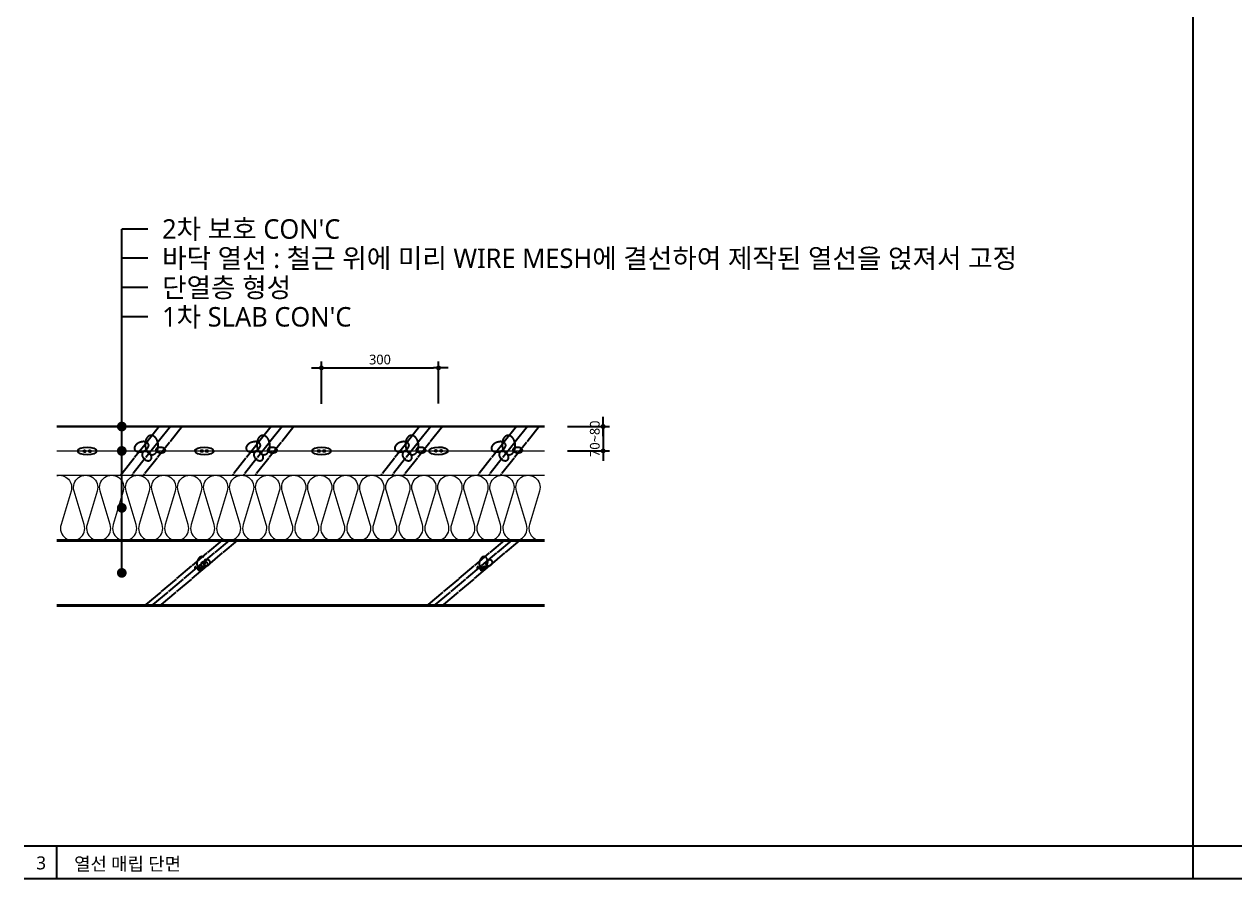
# Model space of a CAD drawing. Header units: millimetres. Extents: x 232323 to 272954, y -5343 to 8721.
# Drawn here: x 253179 to 256901, y 607 to 3234 of the extents above; entities that cross this region are included whole.
import ezdxf
from ezdxf.enums import TextEntityAlignment as Align

# ---------------------------------------------------------------- set-up
doc = ezdxf.new("R2010")
doc.units = ezdxf.units.MM
doc.header["$MEASUREMENT"] = 0
doc.linetypes.add('CEN', pattern=[62, 60, -1, 0, -1])
doc.layers.get('0').update_dxf_attribs({"linetype": 'CONTINUOUS'})
for name, color, linetype, lineweight in [('A-CNTL', 1, 'CEN', 15), ('A-CONC-LIN1', 2, 'CONTINUOUS', 40), ('A-CONC-LIN2', 7, 'CONTINUOUS', 25), ('A-DIMS', 7, 'CONTINUOUS', 25), ('A-MKXS-LEAD', 7, 'CONTINUOUS', 25), ('A-MKXS-TEXT1', 3, 'CONTINUOUS', 25), ('A-XXXX-INSL2', 8, 'CONTINUOUS', 18), ('A-XXXX-TABL', 7, 'CONTINUOUS', 25), ('A-XXXX-TXT2', 3, 'CONTINUOUS', 25)]:
    doc.layers.add(name, color=color, linetype=linetype, lineweight=lineweight)
doc.layers.add('A-CONC-SOLD', color=253, linetype='CEN')
doc.layers.add('방열도어', color=8, linetype='CONTINUOUS')
doc.styles.add('HY울릉도L', font='')
doc.styles.add('맑은고딕', font='malgun.ttf')
doc.styles.get('HY울릉도L').set_extended_font_data('HYwulM')
doc.dimstyles.new('CDIM', dxfattribs={"dimtxt": 3, "dimasz": 1.5, "dimexe": 2, "dimexo": 1, "dimgap": 1, "dimtad": 1, "dimdec": 0, "dimrnd": 0.5, "dimzin": 0, "dimdsep": 32, "dimlunit": 6, "dimtxsty": 'HY울릉도L', "dimblk1": '_CIDOT', "dimblk2": '_CIDOT', "dimsah": 1, "dimcen": 5.5, "dimclrd": 2, "dimclre": 2, "dimclrt": 7, "dimadec": 0, "dimazin": 0, "dimtfac": 1, "dimtdec": 0, "dimtix": 1, "dimtmove": 2, "dimatfit": 1, "dimldrblk": '_CIDOT', "dimfxl": 1, "dimtolj": 1, "dimtzin": 0, "dimlwd": -1, "dimarcsym": 0})

# ---------------------------------------------------------------- blocks, each defined once
blk = doc.blocks.new('_CIDOT')
at = {"color": 0, "linetype": 'ByBlock'}
blk.add_line((2, 0), (-1, 0), dxfattribs=at)
at = {"color": 0, "linetype": 'ByBlock', "const_width": 0.5}
blk.add_lwpolyline([(-0.25, 0, 1), (0.25, 0, 1)], format="xyb", close=True, dxfattribs=at)
blk = doc.blocks.new('*D89')
at = {"layer": 'A-DIMS', "transparency": 16777216}
for p, q in [((254958.8, 2012.5), (254958.8, 2027.5)), ((254958.8, 1997.5), (254958.8, 1922.5)), ((254958.8, 1907.5), (254958.8, 1892.5))]:
    blk.add_line(p, q, dxfattribs=at)
at = {"layer": 'A-DIMS', "lineweight": -2, "transparency": 16777216}
for p, q in [((254848.8, 1997.5), (254978.8, 1997.5)), ((254848.8, 1922.5), (254978.8, 1922.5))]:
    blk.add_line(p, q, dxfattribs=at)
at = {"layer": 'A-DIMS', "transparency": 16777216, "xscale": 15, "yscale": 15, "zscale": 15}
for p, rotation in [((254958.8, 1997.5), 270), ((254958.8, 1922.5), 90)]:
    blk.add_blockref('_CIDOT', p, dxfattribs=dict(at, rotation=rotation))
at = {"layer": 'A-DIMS', "color": 3, "transparency": 16777216, "insert": (254933.3, 1960), "char_height": 30, "attachment_point": 5, "rotation": 90, "style": '맑은고딕'}
blk.add_mtext('\\A1;70~80', dxfattribs=at)
blk = doc.blocks.new('*D90')
at = {"layer": 'A-DIMS', "lineweight": -2, "transparency": 16777216}
for p, q in [((254092.6, 2067.5), (254092.6, 2197.8)), ((254452.6, 2067.8), (254452.6, 2197.8))]:
    blk.add_line(p, q, dxfattribs=at)
at = {"layer": 'A-DIMS', "transparency": 16777216}
blk.add_line((254107.6, 2177.8), (254437.6, 2177.8), dxfattribs=at)
at = {"layer": 'A-DIMS', "transparency": 16777216, "xscale": 15, "yscale": 15, "zscale": 15, "rotation": 180}
blk.add_blockref('_CIDOT', (254092.6, 2177.8), dxfattribs=at)
at = {"layer": 'A-DIMS', "transparency": 16777216, "xscale": 15, "yscale": 15, "zscale": 15}
blk.add_blockref('_CIDOT', (254452.6, 2177.8), dxfattribs=at)
at = {"layer": 'A-DIMS', "color": 3, "transparency": 16777216, "insert": (254272.6, 2203.3), "char_height": 30, "attachment_point": 5, "style": '맑은고딕'}
blk.add_mtext('\\A1;300', dxfattribs=at)

msp = doc.modelspace()

# ---------------------------------------------------------------- hatches: boundary and pattern name
at = {"layer": '방열도어', "ltscale": 0.5}
h = msp.add_hatch(dxfattribs=at)
h.set_pattern_fill('ANSI32', color=1)
h.set_pattern_definition([(45, (-1788598.09616, -160105.3903), (-0.265165042945, 0.265165042945), []), (45, (-1788597.9194, -160105.3903), (-0.265165042945, 0.265165042945), [])])
edge = h.paths.add_edge_path()
edge.add_arc((253364.6, 1922.1), 3, 0, 360)
h = msp.add_hatch(dxfattribs=at)
h.set_pattern_fill('ANSI32', color=1)
h.set_pattern_definition([(45, (-1788582.09616, -160105.3903), (-0.265165042945, 0.265165042945), []), (45, (-1788581.9194, -160105.3903), (-0.265165042945, 0.265165042945), [])])
edge = h.paths.add_edge_path()
edge.add_arc((253380.6, 1922.1), 3, 0, 360)
h = msp.add_hatch(dxfattribs=at)
h.set_pattern_fill('ANSI32', color=1)
h.set_pattern_definition([(45, (-1788238.09616, -160105.25308), (-0.265165042945, 0.265165042945), []), (45, (-1788237.9194, -160105.25308), (-0.265165042945, 0.265165042945), [])])
edge = h.paths.add_edge_path()
edge.add_arc((253724.6, 1922.3), 3, 0, 360)
h = msp.add_hatch(dxfattribs=at)
h.set_pattern_fill('ANSI32', color=1)
h.set_pattern_definition([(45, (-1788222.09616, -160105.25308), (-0.265165042945, 0.265165042945), []), (45, (-1788221.9194, -160105.25308), (-0.265165042945, 0.265165042945), [])])
edge = h.paths.add_edge_path()
edge.add_arc((253740.6, 1922.3), 3, 0, 360)
h = msp.add_hatch(dxfattribs=at)
h.set_pattern_fill('ANSI32', color=1)
h.set_pattern_definition([(45, (-1787878.09616, -160105.25308), (-0.265165042945, 0.265165042945), []), (45, (-1787877.9194, -160105.25308), (-0.265165042945, 0.265165042945), [])])
edge = h.paths.add_edge_path()
edge.add_arc((254084.6, 1922.3), 3, 0, 360)
h = msp.add_hatch(dxfattribs=at)
h.set_pattern_fill('ANSI32', color=1)
h.set_pattern_definition([(45, (-1787862.09616, -160105.25308), (-0.265165042945, 0.265165042945), []), (45, (-1787861.9194, -160105.25308), (-0.265165042945, 0.265165042945), [])])
edge = h.paths.add_edge_path()
edge.add_arc((254100.6, 1922.3), 3, 0, 360)
h = msp.add_hatch(dxfattribs=at)
h.set_pattern_fill('ANSI32', color=1)
h.set_pattern_definition([(45, (-1787518.09616, -160104.97866), (-0.265165042945, 0.265165042945), []), (45, (-1787517.9194, -160104.97866), (-0.265165042945, 0.265165042945), [])])
edge = h.paths.add_edge_path()
edge.add_arc((254444.6, 1922.5), 3, 0, 360)
h = msp.add_hatch(dxfattribs=at)
h.set_pattern_fill('ANSI32', color=1)
h.set_pattern_definition([(45, (-1787502.09616, -160104.97866), (-0.265165042945, 0.265165042945), []), (45, (-1787501.9194, -160104.97866), (-0.265165042945, 0.265165042945), [])])
edge = h.paths.add_edge_path()
edge.add_arc((254460.6, 1922.5), 3, 0, 360)

# ---------------------------------------------------------------- linework, layer by layer
for p, q in [((256772.6, 607), (256772.6, 5969)), ((254778.8, 1997.5), (253278.8, 1997.5))]:
    msp.add_line(p, q)
at = {"layer": 'A-CNTL', "linetype": 'Continuous'}
msp.add_line((253278.8, 1922.5), (254778.8, 1922.5), dxfattribs=at)
at = {"layer": 'A-CONC-LIN1'}
for p, q in [((253278.8, 1647.5), (254778.8, 1647.5)), ((253278.8, 1447.5), (254778.8, 1447.5))]:
    msp.add_line(p, q, dxfattribs=at)
at = {"layer": 'A-CONC-LIN2'}
msp.add_line((253278.8, 1997.5), (254778.8, 1997.5), dxfattribs=at)
at = {"layer": 'A-CONC-SOLD'}
for p, q in [((253594.1, 1997.5), (253475, 1847.2)), ((253628.1, 1997.5), (253509, 1847.2)), ((253664.4, 1997.5), (253545.2, 1847.2)), ((253937.6, 1997.5), (253818.5, 1847.2)), ((253971.6, 1997.5), (253852.5, 1847.2)), ((254007.8, 1997.5), (253888.7, 1847.2)), ((254394.5, 1997.5), (254275.4, 1847.2)), ((254428.5, 1997.5), (254309.4, 1847.2)), ((254464.7, 1997.5), (254345.6, 1847.2)), ((254691.9, 1997.5), (254572.7, 1847.2)), ((254725.8, 1997.5), (254606.7, 1847.2)), ((254762.1, 1997.5), (254642.9, 1847.2)), ((253553.5, 1450), (253787.8, 1647.5)), ((253575.6, 1450), (253809.9, 1647.5)), ((253600.6, 1450), (253834.9, 1647.5)), ((254421.4, 1450), (254655.7, 1647.5)), ((254443.6, 1450), (254677.9, 1647.5)), ((254468.6, 1450), (254702.9, 1647.5))]:
    msp.add_line(p, q, dxfattribs=at)
msp.add_circle((253732.6, 1574.1), 9.36, dxfattribs=at)
for centre, radius, start, end in [((253534.4, 1929), 17.1, 142.3655, 166.8346), ((253540.5, 1924.3), 24.9, 124.6227, 142.3655), ((253546.6, 1915.4), 35.6, 94.9975, 124.6227), ((253545.7, 1926.1), 24.9, 77.2547, 94.9975), ((253594.4, 1942.8), 44, 169.8115, 201.0509), ((253582.4, 1945), 31.8, 151.4136, 169.8115), ((253547.4, 1933.7), 17.1, 52.7856, 77.2547), ((253574.5, 1949.3), 22.8, 126.9682, 151.4136), ((253552, 1939.8), 9.54, 346.8346, 52.7856), ((253544.6, 1941.5), 17.1, 322.3655, 346.8346), ((253569.1, 1956.4), 13.8, 63.8942, 126.9682), ((253565.2, 1948.4), 22.8, 39.4489, 63.8942), ((253558.3, 1942.7), 31.8, 21.051, 39.4489), ((253546.9, 1938.3), 44, 349.8115, 21.051), ((253877.8, 1929), 17.1, 142.3655, 166.8346), ((253884, 1924.3), 24.9, 124.6227, 142.3655), ((253890.1, 1915.4), 35.6, 94.9975, 124.6227), ((253889.2, 1926.1), 24.9, 77.2547, 94.9975), ((253937.9, 1942.8), 44, 169.8115, 201.0509), ((253925.9, 1945), 31.8, 151.4136, 169.8115), ((253890.9, 1933.7), 17.1, 52.7856, 77.2547), ((253918, 1949.3), 22.8, 126.9682, 151.4136), ((253895.5, 1939.8), 9.54, 346.8346, 52.7856), ((253888.1, 1941.5), 17.1, 322.3655, 346.8346), ((253912.6, 1956.4), 13.8, 63.8942, 126.9682), ((253908.7, 1948.4), 22.8, 39.4489, 63.8942), ((253901.7, 1942.7), 31.8, 21.051, 39.4489), ((253890.3, 1938.3), 44, 349.8115, 21.051), ((254334.7, 1929), 17.1, 142.3655, 166.8346), ((254340.9, 1924.3), 24.9, 124.6227, 142.3655), ((254347, 1915.4), 35.6, 94.9975, 124.6227), ((254346.1, 1926.1), 24.9, 77.2547, 94.9975), ((254394.8, 1942.8), 44, 169.8115, 201.0509), ((254382.8, 1945), 31.8, 151.4136, 169.8115), ((254347.8, 1933.7), 17.1, 52.7856, 77.2547), ((254374.9, 1949.3), 22.8, 126.9682, 151.4136), ((254352.4, 1939.8), 9.54, 346.8346, 52.7856), ((254345, 1941.5), 17.1, 322.3655, 346.8346), ((254369.5, 1956.4), 13.8, 63.8942, 126.9682), ((254365.6, 1948.4), 22.8, 39.4489, 63.8942), ((254358.6, 1942.7), 31.8, 21.051, 39.4489), ((254347.3, 1938.3), 44, 349.8115, 21.051), ((254632.1, 1929), 17.1, 142.3655, 166.8346), ((254638.2, 1924.3), 24.9, 124.6227, 142.3655), ((254644.3, 1915.4), 35.6, 94.9975, 124.6227), ((254643.4, 1926.1), 24.9, 77.2547, 94.9975), ((254692.1, 1942.8), 44, 169.8115, 201.0509), ((254680.1, 1945), 31.8, 151.4136, 169.8115), ((254645.1, 1933.7), 17.1, 52.7856, 77.2547), ((254672.2, 1949.3), 22.8, 126.9682, 151.4136), ((254649.7, 1939.8), 9.54, 346.8346, 52.7856), ((254642.3, 1941.5), 17.1, 322.3655, 346.8346), ((254666.8, 1956.4), 13.8, 63.8942, 126.9682), ((254662.9, 1948.4), 22.8, 39.4489, 63.8942), ((254656, 1942.7), 31.8, 21.051, 39.4489), ((254644.6, 1938.3), 44, 349.8115, 21.051), ((253527, 1930.8), 9.54, 166.8346, 232.7855), ((253531.6, 1936.8), 17.1, 232.7856, 257.2547), ((253533.3, 1944.4), 24.9, 257.2547, 274.9975), ((253532.3, 1955.1), 35.6, 274.9975, 304.6227), ((253554.5, 1910.8), 13.2, 165.5145, 189.7605), ((253558.2, 1911.5), 17, 189.7605, 209.2757), ((253550.6, 1911.8), 9.23, 107.2758, 165.5144), ((253562.6, 1913.9), 22.1, 209.2757, 243.5146), ((253551.8, 1908), 13.2, 83.0298, 107.2758), ((253538.4, 1946.2), 24.9, 304.6227, 322.3655), ((253583, 1938.4), 31.8, 201.051, 219.4489), ((253551.3, 1904.2), 17, 63.5145, 83.0298), ((253576.1, 1932.7), 22.8, 219.4489, 243.8942), ((253549.1, 1899.7), 22.1, 29.2757, 63.5145), ((253561.1, 1901.8), 9.23, 287.2758, 345.5145), ((253572.1, 1924.7), 13.8, 243.8942, 306.9683), ((253553.5, 1902.1), 17, 9.7605, 29.2757), ((253557.2, 1902.8), 13.2, 345.5145, 9.7605), ((253566.7, 1931.8), 22.8, 306.9682, 331.4136), ((253588.4, 1926), 4.75, 138.6478, 212.0622), ((253593.4, 1929.1), 10.7, 212.0622, 236.3), ((253592.8, 1922.1), 10.7, 114.41, 138.6478), ((253558.9, 1936.1), 31.8, 331.4136, 349.8115), ((253597, 1934.6), 17.2, 236.3, 252.3956), ((253595.5, 1916.1), 17.2, 98.3144, 114.41), ((253599.8, 1943.4), 26.5, 252.3956, 278.3144), ((253596.9, 1907), 26.5, 72.3956, 98.3144), ((253601.2, 1934.2), 17.2, 278.3144, 294.41), ((253599.7, 1915.8), 17.2, 56.3, 72.3956), ((253603.9, 1928.3), 10.7, 294.41, 318.6478), ((253603.3, 1921.2), 10.7, 32.0622, 56.3), ((253608.3, 1924.4), 4.75, 318.6478, 32.0622), ((253870.5, 1930.8), 9.54, 166.8346, 232.7855), ((253875, 1936.8), 17.1, 232.7856, 257.2547), ((253876.8, 1944.4), 24.9, 257.2547, 274.9975), ((253875.8, 1955.1), 35.6, 274.9975, 304.6227), ((253898, 1910.8), 13.2, 165.5145, 189.7605), ((253901.7, 1911.5), 17, 189.7605, 209.2757), ((253894.1, 1911.8), 9.23, 107.2758, 165.5144), ((253906.1, 1913.9), 22.1, 209.2757, 243.5146), ((253895.3, 1908), 13.2, 83.0298, 107.2758), ((253881.9, 1946.2), 24.9, 304.6227, 322.3655), ((253926.5, 1938.4), 31.8, 201.051, 219.4489), ((253894.8, 1904.2), 17, 63.5145, 83.0298), ((253919.6, 1932.7), 22.8, 219.4489, 243.8942), ((253892.6, 1899.7), 22.1, 29.2757, 63.5145), ((253904.6, 1901.8), 9.23, 287.2758, 345.5145), ((253915.6, 1924.7), 13.8, 243.8942, 306.9683), ((253897, 1902.1), 17, 9.7605, 29.2757), ((253900.7, 1902.8), 13.2, 345.5145, 9.7605), ((253910.2, 1931.8), 22.8, 306.9682, 331.4136), ((253931.9, 1926), 4.75, 138.6478, 212.0622), ((253936.9, 1929.1), 10.7, 212.0622, 236.3), ((253936.3, 1922.1), 10.7, 114.41, 138.6478), ((253902.4, 1936.1), 31.8, 331.4136, 349.8115), ((253940.5, 1934.6), 17.2, 236.3, 252.3956), ((253939, 1916.1), 17.2, 98.3144, 114.41), ((253943.3, 1943.4), 26.5, 252.3956, 278.3144), ((253940.4, 1907), 26.5, 72.3956, 98.3144), ((253944.7, 1934.2), 17.2, 278.3144, 294.41), ((253943.2, 1915.8), 17.2, 56.3, 72.3956), ((253947.3, 1928.3), 10.7, 294.41, 318.6478), ((253946.8, 1921.2), 10.7, 32.0622, 56.3), ((253951.8, 1924.4), 4.75, 318.6478, 32.0622), ((254327.4, 1930.8), 9.54, 166.8346, 232.7855), ((254332, 1936.8), 17.1, 232.7856, 257.2547), ((254333.7, 1944.4), 24.9, 257.2547, 274.9975), ((254332.7, 1955.1), 35.6, 274.9975, 304.6227), ((254354.9, 1910.8), 13.2, 165.5145, 189.7605), ((254358.6, 1911.5), 17, 189.7605, 209.2757), ((254351, 1911.8), 9.23, 107.2758, 165.5144), ((254363, 1913.9), 22.1, 209.2757, 243.5146), ((254352.2, 1908), 13.2, 83.0298, 107.2758), ((254338.8, 1946.2), 24.9, 304.6227, 322.3655), ((254383.4, 1938.4), 31.8, 201.051, 219.4489), ((254351.7, 1904.2), 17, 63.5145, 83.0298), ((254376.5, 1932.7), 22.8, 219.4489, 243.8942), ((254349.5, 1899.7), 22.1, 29.2757, 63.5145), ((254361.5, 1901.8), 9.23, 287.2758, 345.5145), ((254372.5, 1924.7), 13.8, 243.8942, 306.9683), ((254353.9, 1902.1), 17, 9.7605, 29.2757), ((254357.6, 1902.8), 13.2, 345.5145, 9.7605), ((254367.1, 1931.8), 22.8, 306.9682, 331.4136), ((254388.8, 1926), 4.75, 138.6478, 212.0622), ((254393.8, 1929.1), 10.7, 212.0622, 236.3), ((254393.2, 1922.1), 10.7, 114.41, 138.6478), ((254359.3, 1936.1), 31.8, 331.4136, 349.8115), ((254397.4, 1934.6), 17.2, 236.3, 252.3956), ((254395.9, 1916.1), 17.2, 98.3144, 114.41), ((254400.2, 1943.4), 26.5, 252.3956, 278.3144), ((254397.3, 1907), 26.5, 72.3956, 98.3144), ((254401.6, 1934.2), 17.2, 278.3144, 294.41), ((254400.1, 1915.8), 17.2, 56.3, 72.3956), ((254404.2, 1928.3), 10.7, 294.41, 318.6478), ((254403.7, 1921.2), 10.7, 32.0622, 56.3), ((254408.7, 1924.4), 4.75, 318.6478, 32.0622), ((254624.7, 1930.8), 9.54, 166.8346, 232.7855), ((254629.3, 1936.8), 17.1, 232.7856, 257.2547), ((254631, 1944.4), 24.9, 257.2547, 274.9975), ((254630.1, 1955.1), 35.6, 274.9975, 304.6227), ((254652.2, 1910.8), 13.2, 165.5145, 189.7605), ((254656, 1911.5), 17, 189.7605, 209.2757), ((254648.3, 1911.8), 9.23, 107.2758, 165.5144), ((254660.4, 1913.9), 22.1, 209.2757, 243.5146), ((254649.5, 1908), 13.2, 83.0298, 107.2758), ((254636.2, 1946.2), 24.9, 304.6227, 322.3655), ((254680.7, 1938.4), 31.8, 201.051, 219.4489), ((254649, 1904.2), 17, 63.5145, 83.0298), ((254673.8, 1932.7), 22.8, 219.4489, 243.8942), ((254646.8, 1899.7), 22.1, 29.2757, 63.5145), ((254658.8, 1901.8), 9.23, 287.2758, 345.5145), ((254669.9, 1924.7), 13.8, 243.8942, 306.9683), ((254651.2, 1902.1), 17, 9.7605, 29.2757), ((254655, 1902.8), 13.2, 345.5145, 9.7605), ((254664.5, 1931.8), 22.8, 306.9682, 331.4136), ((254686.1, 1926), 4.75, 138.6478, 212.0622), ((254691.1, 1929.1), 10.7, 212.0622, 236.3), ((254690.6, 1922.1), 10.7, 114.41, 138.6478), ((254656.6, 1936.1), 31.8, 331.4136, 349.8115), ((254694.7, 1934.6), 17.2, 236.3, 252.3956), ((254693.2, 1916.1), 17.2, 98.3144, 114.41), ((254697.5, 1943.4), 26.5, 252.3956, 278.3144), ((254694.6, 1907), 26.5, 72.3956, 98.3144), ((254698.9, 1934.2), 17.2, 278.3144, 294.41), ((254697.4, 1915.8), 17.2, 56.3, 72.3956), ((254701.6, 1928.3), 10.7, 294.41, 318.6478), ((254701, 1921.2), 10.7, 32.0622, 56.3), ((254706, 1924.4), 4.75, 318.6478, 32.0622), ((253560.4, 1909.4), 17, 243.5145, 263.0298), ((253559.9, 1905.6), 13.2, 263.0298, 287.2758), ((253903.9, 1909.4), 17, 243.5145, 263.0298), ((253903.4, 1905.6), 13.2, 263.0298, 287.2758), ((254360.8, 1909.4), 17, 243.5145, 263.0298), ((254360.3, 1905.6), 13.2, 263.0298, 287.2758), ((254658.1, 1909.4), 17, 243.5145, 263.0298), ((254657.6, 1905.6), 13.2, 263.0298, 287.2758), ((253706.8, 1563.3), 3.88, 155.7415, 190.4395), ((253706, 1563.6), 3.03, 136.0665, 155.7415), ((253705.6, 1564.1), 2.38, 111.8662, 136.0665), ((253705.3, 1564.7), 1.69, 54.3148, 111.8662), ((253704.9, 1564.2), 2.38, 30.1144, 54.3148), ((253704.4, 1563.8), 3.03, 10.4395, 30.1144), ((253703.5, 1563.7), 3.88, 335.7415, 10.4394), ((253737, 1576.2), 27.2, 152.6412, 184.2596), ((253729.6, 1575.6), 19.8, 184.2596, 202.8058), ((253724.6, 1573.5), 14.4, 202.8058, 227.2364), ((253730.4, 1579.6), 19.8, 134.0949, 152.6412), ((253727, 1546), 19.7, 117.6617, 128.1065), ((253726.6, 1583.5), 14.4, 109.6643, 134.0949), ((253734.4, 1531.8), 35.8, 102.1514, 117.6617), ((253724.8, 1588.6), 8.88, 47.2364, 109.6643), ((253719, 1574.7), 14.4, 289.6643, 314.0949), ((253731, 1547.4), 19.7, 91.7066, 102.1514), ((253715.3, 1578.6), 19.8, 314.0949, 332.6412), ((253738.7, 1576.5), 8.85, 153.8412, 177.9207), ((253736.4, 1576.6), 6.58, 177.9207, 233.9074), ((253730.7, 1557.9), 9.3, 71.4658, 91.7066), ((253740.6, 1575.6), 11, 133.8027, 153.8412), ((253726.6, 1569.3), 9.3, 308.1065, 328.3473), ((253737.8, 1578.4), 8.85, 233.9074, 257.9869), ((253708.7, 1582), 27.2, 332.6412, 4.2596), ((253742.5, 1573.6), 13.7, 98.0254, 133.8027), ((253733.2, 1565.3), 1.52, 328.3473, 71.4658), ((253716.1, 1582.5), 19.8, 4.2596, 22.8058), ((253738.2, 1580.5), 11, 257.9869, 278.0254), ((253737.8, 1583.2), 13.7, 278.0254, 313.8027), ((253742.1, 1576.3), 11, 77.9869, 98.0254), ((253742.6, 1578.4), 8.85, 53.9074, 77.9869), ((253739.7, 1581.2), 11, 313.8027, 333.8412), ((253743.9, 1580.2), 6.58, 357.9207, 53.9073), ((253741.6, 1580.3), 8.85, 333.8412, 357.9207), ((254574.8, 1563.3), 3.88, 155.7415, 190.4395), ((254574, 1563.6), 3.03, 136.0665, 155.7415), ((254573.5, 1564.1), 2.38, 111.8662, 136.0665), ((254573.3, 1564.7), 1.69, 54.3148, 111.8662), ((254572.9, 1564.2), 2.38, 30.1144, 54.3148), ((254572.3, 1563.8), 3.03, 10.4395, 30.1144), ((254571.5, 1563.7), 3.88, 335.7415, 10.4394), ((254605, 1576.2), 27.2, 152.6412, 184.2596), ((254597.6, 1575.6), 19.8, 184.2596, 202.8058), ((254592.6, 1573.5), 14.4, 202.8058, 227.2364), ((254598.4, 1579.6), 19.8, 134.0949, 152.6412), ((254594.9, 1546), 19.7, 117.6617, 128.1065), ((254594.6, 1583.5), 14.4, 109.6643, 134.0949), ((254602.4, 1531.8), 35.8, 102.1514, 117.6617), ((254592.8, 1588.6), 8.88, 47.2364, 109.6643), ((254587, 1574.7), 14.4, 289.6643, 314.0949), ((254599, 1547.4), 19.7, 91.7066, 102.1514), ((254583.2, 1578.6), 19.8, 314.0949, 332.6412), ((254606.7, 1576.5), 8.85, 153.8412, 177.9207), ((254604.4, 1576.6), 6.58, 177.9207, 233.9074), ((254598.7, 1557.9), 9.3, 71.4658, 91.7066), ((254608.6, 1575.6), 11, 133.8027, 153.8412), ((254589, 1584.6), 14.4, 22.8058, 47.2364), ((254594.5, 1569.3), 9.3, 308.1065, 328.3473), ((254605.7, 1578.4), 8.85, 233.9074, 257.9869), ((254576.7, 1582), 27.2, 332.6412, 4.2596), ((254610.5, 1573.6), 13.7, 98.0254, 133.8027), ((254601.2, 1565.3), 1.52, 328.3473, 71.4658), ((254584, 1582.5), 19.8, 4.2596, 22.8058), ((254606.2, 1580.5), 11, 257.9869, 278.0254), ((254605.8, 1583.2), 13.7, 278.0254, 313.8027), ((254610.1, 1576.3), 11, 77.9869, 98.0254), ((254610.5, 1578.4), 8.85, 53.9074, 77.9869), ((254607.7, 1581.2), 11, 313.8027, 333.8412), ((254611.9, 1580.2), 6.58, 357.9207, 53.9073), ((254609.6, 1580.3), 8.85, 333.8412, 357.9207), ((253706, 1563.1), 3.03, 190.4395, 210.1144), ((253705.4, 1562.8), 2.38, 210.1144, 234.3148), ((253705, 1562.3), 1.69, 234.3148, 291.8661), ((253704.8, 1562.9), 2.38, 291.8662, 316.0665), ((253704.3, 1563.3), 3.03, 316.0665, 335.7415), ((253713.9, 1558.3), 1.52, 148.3473, 251.4658), ((253720.5, 1554.2), 9.3, 128.1065, 148.3473), ((253716.4, 1565.6), 9.3, 251.4658, 271.7066), ((253720.9, 1569.5), 8.88, 227.2364, 289.6643), ((253716.1, 1576.1), 19.7, 271.7066, 282.1514), ((253712.7, 1591.7), 35.8, 282.1514, 297.6617), ((253720.1, 1577.6), 19.7, 297.6617, 308.1065), ((254573.9, 1563.1), 3.03, 190.4395, 210.1144), ((254573.4, 1562.8), 2.38, 210.1144, 234.3148), ((254573, 1562.3), 1.69, 234.3148, 291.8661), ((254572.7, 1562.9), 2.38, 291.8662, 316.0665), ((254572.3, 1563.3), 3.03, 316.0665, 335.7415), ((254581.9, 1558.3), 1.52, 148.3473, 251.4658), ((254588.5, 1554.2), 9.3, 128.1065, 148.3473), ((254584.3, 1565.6), 9.3, 251.4658, 271.7066), ((254588.9, 1569.5), 8.88, 227.2364, 289.6643), ((254584, 1576.1), 19.7, 271.7066, 282.1514), ((254580.7, 1591.7), 35.8, 282.1514, 297.6617), ((254588.1, 1577.6), 19.7, 297.6617, 308.1065)]:
    msp.add_arc(centre, radius, start, end, dxfattribs=at)
at = {"layer": 'A-MKXS-LEAD'}
for p, q in [((253478.8, 1547.5), (253478.8, 2604.8)), ((253558.8, 2604.8), (253478.8, 2604.8)), ((253558.8, 2514.8), (253478.8, 2514.8)), ((253558.8, 2424.8), (253478.8, 2424.8)), ((253558.8, 2334.8), (253478.8, 2334.8))]:
    msp.add_line(p, q, dxfattribs=at)
at = {"layer": 'A-MKXS-LEAD', "const_width": 15}
for points in [[(253471.3, 1997.5, 1), (253486.3, 1997.5, 1)], [(253471.3, 1922.5, 1), (253486.3, 1922.5, 1)], [(253471.3, 1747.5, 1), (253486.3, 1747.5, 1)], [(253471.3, 1547.5, 1), (253486.3, 1547.5, 1)]]:
    msp.add_lwpolyline(points, format="xyb", close=True, dxfattribs=at)
at = {"layer": 'A-XXXX-INSL2'}
msp.add_line((253278.8, 1847.5), (254778.8, 1847.5), dxfattribs=at)
msp.add_lwpolyline([(253278.8, 1846.5, -0.585777), (253322.9, 1799.1), (253292.2, 1696, 1.37259), (253362.9, 1696), (253332.2, 1799.1, -1.37259), (253402.9, 1799.1), (253372.2, 1696, 1.37259), (253442.9, 1696), (253412.2, 1799.1, -1.37259), (253482.9, 1799.1), (253452.2, 1696, 1.37259), (253522.9, 1696), (253492.2, 1799.1, -1.37259), (253562.9, 1799.1), (253532.2, 1696, 1.37259), (253602.9, 1696), (253572.2, 1799.1, -1.37259), (253642.9, 1799.1), (253612.2, 1696, 1.37259), (253682.9, 1696), (253652.2, 1799.1, -1.37259), (253722.9, 1799.1), (253692.2, 1696, 1.37259), (253762.9, 1696), (253732.2, 1799.1, -1.37259), (253802.9, 1799.1), (253772.2, 1696, 1.37259), (253842.9, 1696), (253812.2, 1799.1, -1.37259), (253882.9, 1799.1), (253852.2, 1696, 1.37259), (253922.9, 1696), (253892.2, 1799.1, -1.37259), (253962.9, 1799.1), (253932.2, 1696, 1.37259), (254002.9, 1696), (253972.2, 1799.1, -1.37259), (254042.9, 1799.1), (254012.2, 1696, 1.37259), (254082.9, 1696), (254052.2, 1799.1, -1.37259), (254122.9, 1799.1), (254092.2, 1696, 1.37259), (254162.9, 1696), (254132.2, 1799.1, -1.37259), (254202.9, 1799.1), (254172.2, 1696, 1.37259), (254242.9, 1696), (254212.2, 1799.1, -1.37259), (254282.9, 1799.1), (254252.2, 1696, 1.37259), (254322.9, 1696), (254292.2, 1799.1, -1.37259), (254362.9, 1799.1), (254332.2, 1696, 1.37259), (254402.9, 1696), (254372.2, 1799.1, -1.37259), (254442.9, 1799.1), (254412.2, 1696, 1.37259), (254482.9, 1696), (254452.2, 1799.1, -1.37259), (254522.9, 1799.1), (254492.2, 1696, 1.37259), (254562.9, 1696), (254532.2, 1799.1, -1.37259), (254602.9, 1799.1), (254572.2, 1696, 1.37259), (254642.9, 1696), (254612.2, 1799.1, -1.37259), (254682.9, 1799.1), (254652.2, 1696, 1.37259), (254722.9, 1696), (254692.2, 1799.1, -1.37259), (254762.9, 1799.1), (254732.2, 1696, 0.509267), (254767.5, 1647.5)], format="xyb", dxfattribs=at)
at = {"layer": 'A-XXXX-TABL'}
for p, q in [((260366.3, 707), (253178.8, 707)), ((253278.8, 607), (253278.8, 707)), ((260366.3, 607), (253178.8, 607))]:
    msp.add_line(p, q, dxfattribs=at)
at = {"layer": '방열도어', "color": 1, "ltscale": 0.5}
for centre in [(253364.6, 1922.1), (253380.6, 1922.1), (253724.6, 1922.3), (253740.6, 1922.3), (254084.6, 1922.3), (254100.6, 1922.3), (254444.6, 1922.5), (254460.6, 1922.5)]:
    msp.add_circle(centre, 3, dxfattribs=at)
for centre in [(253372.6, 1922.1), (253732.6, 1922.3), (254092.6, 1922.3), (254452.6, 1922.5)]:
    msp.add_ellipse(centre, major_axis=(28.9, 0.1), ratio=0.415021, dxfattribs=at)

# ---------------------------------------------------------------- texts
at = {"layer": 'A-MKXS-TEXT1', "style": '맑은고딕'}
for s, p in [("2차 보호 CON'C", (253602.7, 2604.8)), ('단열층 형성', (253602.7, 2424.8)), ("1차 SLAB CON'C", (253602.7, 2334.8))]:
    msp.add_text(s, height=60, dxfattribs=at).set_placement(p, align=Align.MIDDLE_LEFT)
at = {"layer": 'A-MKXS-TEXT1', "color": 1, "style": '맑은고딕'}
msp.add_text('바닥 열선 : 철근 위에 미리 WIRE MESH에 결선하여 제작된 열선을 얹져서 고정', height=60, dxfattribs=at).set_placement((253602.7, 2514.8), align=Align.MIDDLE_LEFT)
at = {"layer": 'A-XXXX-TXT2', "style": '맑은고딕'}
msp.add_text('3', height=40, dxfattribs=at).set_placement((253231, 655.9), align=Align.MIDDLE_CENTER)
msp.add_text('열선 매립 단면', height=40, dxfattribs=at).set_placement((253332.4, 632.8))

# ---------------------------------------------------------------- dimensions: what is measured, and where the dimension line sits
at = {"layer": 'A-DIMS'}
for base, p1, p2, angle, text, picture, middle in [((254452.6, 2177.8), (254092.6, 2057.5), (254452.6, 2057.8), 180, '300', '*D90', (254272.6, 2203.3)), ((254958.8, 1922.5), (254838.8, 1997.5), (254838.8, 1922.5), 90, '70~80', '*D89', (254933.3, 1960))]:
    dim = msp.add_linear_dim(base=base, p1=p1, p2=p2, angle=angle, text=text, dimstyle='CDIM', override={"dimscale": 10, "dimtxsty": '맑은고딕', "dimclrd": 256, "dimclre": 256, "dimclrt": 3}, dxfattribs=at)
    dim.commit()
    dim.dimension.update_dxf_attribs({"geometry": picture, "text_midpoint": middle})

doc.saveas('drawing.dxf')
